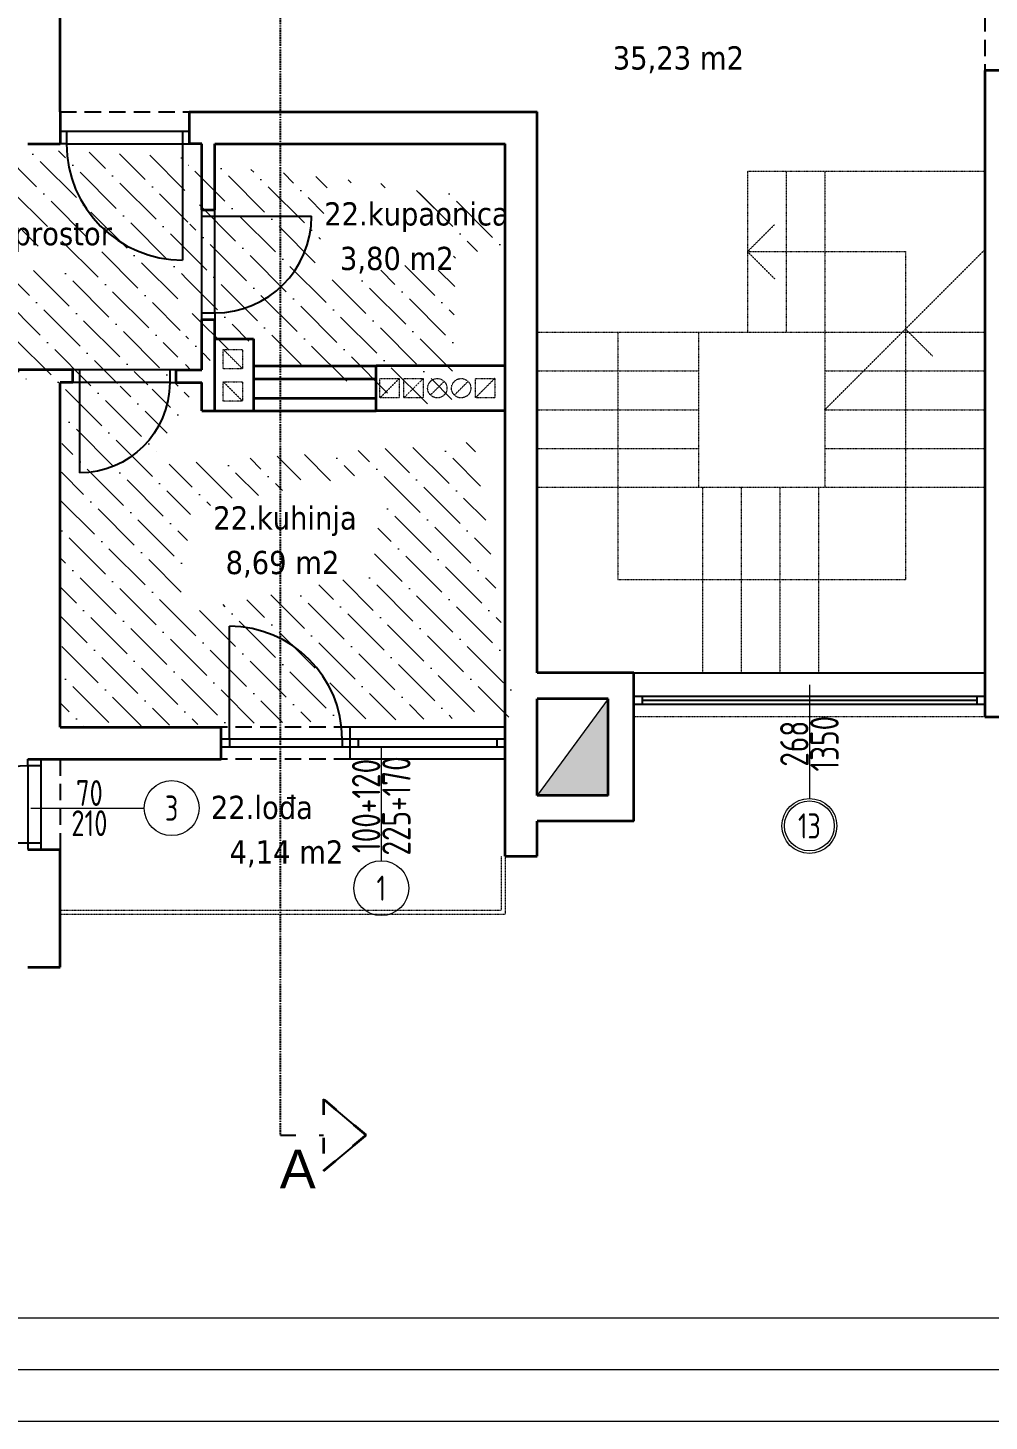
# Model space of a CAD drawing. Header units: millimetres. Extents: x -701 to 470890, y -446843 to -116129.
# Drawn here: x 227585 to 228330, y -223778 to -222698 of the extents above; entities that cross this region are included whole.
import ezdxf
from ezdxf.enums import TextEntityAlignment as Align

# ---------------------------------------------------------------- set-up
doc = ezdxf.new("R2010")
doc.units = ezdxf.units.MM
for name, pattern in [('ACAD_ISO03W100', [30, 12, -18]), ('HIDDEN', [0.375, 0.25, -0.125]), ('HIDDENX2', [19.049999999999997, 12.7, -6.35])]:
    doc.linetypes.add(name, pattern=pattern)
doc.layers.get('0').update_dxf_attribs({"lineweight": 0})
doc.layers.get('Defpoints').update_dxf_attribs({"color": 250, "lineweight": 0})
for name, color, linetype, lineweight in [('05-podgled-tanko', 144, 'HIDDEN', 0), ('06-hatch_grijano', 30, 'Continuous', 0), ('07-kote', 70, 'Continuous', 9), ('09-oznaka stavke', 1, 'Continuous', 0), ('Kote', 1, 'Continuous', 15), ('TP_01 - 0.35', 1, 'Continuous', 35), ('TP_07 - 0.20', 255, 'Continuous', 20)]:
    doc.layers.add(name, color=color, linetype=linetype, lineweight=lineweight)
for name, color, linetype in [('TP_Hatch', 252, 'Continuous'), ('TP_Hidden', 8, 'HIDDENX2'), ('TP_Otvori', 8, 'Continuous'), ('TP_Otvori.block', 8, 'Continuous'), ('zidovi', 1, 'Continuous')]:
    doc.layers.add(name, color=color, linetype=linetype)
doc.styles.add('isocpeur', font='isocpeur.ttf')
doc.styles.add('tahoma10', font='tahoma.ttf', dxfattribs={"height": 2})
doc.styles.add('Tekst15', font='arial.ttf', dxfattribs={"height": 15})

# ---------------------------------------------------------------- blocks, each defined once
blk = doc.blocks.new('*U658')
at = {"layer": 'TP_Otvori'}
for p, q in [((5.000001072883606, 2.04358873916146e-07), (4.99999575955559, 60.00000063351202)), ((5.000001072883606, 2.04358873916146e-07), (1.072883605957031e-06, 2.04358873916146e-07)), ((65.00000107288331, 6.008148241726208e-06), (5.00000083446503, 3.877577494648676e-07)), ((5.00000064713616, -10.00000003405978), (5.000000834465027, 2.043588528028758e-07)), ((65.00000088555444, -9.999994230270392), (65.00000107288331, 6.008148241726208e-06)), ((65.00000107288331, 6.008148240898504e-06), (70.00000107288331, 6.008148240898504e-06)), ((70.00000112397322, -9.999996171678802), (1.123973317912923e-06, -10.00000023841852))]:
    blk.add_line(p, q, dxfattribs=at)
blk.add_arc((5.000001072883589, 3.474100220592039e-07), 60.00000028610224, 5.073854788161768e-06, 90.00000507385444, dxfattribs=at)
blk = doc.blocks.new('*U656')
at = {"layer": 'TP_Otvori'}
for p, q in [((5.000001072883606, 2.04358873916146e-07), (4.999993102891582, 90.00000084808873)), ((5.000001072883606, 2.04358873916146e-07), (1.072883605957031e-06, 2.04358873916146e-07)), ((95.00000107288324, 8.910042925631245e-06), (5.00000083446503, 3.877577494648676e-07)), ((5.00000064713616, -10.00000003405978), (5.000000834465027, 2.043588528028758e-07)), ((95.00000088555437, -9.999991328375708), (95.00000107288324, 8.910042925631245e-06)), ((95.00000107288324, 8.910042924803541e-06), (100.0000010728832, 8.910042924803541e-06)), ((100.0000011239731, -9.999993269784119), (1.123973317912923e-06, -10.00000023841852))]:
    blk.add_line(p, q, dxfattribs=at)
blk.add_arc((5.000001072883581, 4.189355961307331e-07), 90.00000042915346, 5.073854788161767e-06, 90.00000507385442, dxfattribs=at)
blk = doc.blocks.new('*U655')
at = {"layer": 'TP_Otvori'}
for p, q in [((5.000001072883606, 2.04358873916146e-07), (4.999994874000921, 70.00000070503756)), ((5.000001072883606, 2.04358873916146e-07), (1.072883605957031e-06, 2.04358873916146e-07)), ((75.00000107288328, 6.975446469694553e-06), (5.00000083446503, 3.877577494648676e-07)), ((5.00000064713616, -10.00000003405978), (5.000000834465027, 2.043588528028758e-07)), ((75.00000088555441, -9.999993262972165), (75.00000107288328, 6.975446469694553e-06)), ((75.00000107288328, 6.975446468866849e-06), (80.00000107288328, 6.975446468866849e-06)), ((80.00000112397319, -9.999995204380575), (1.123973317912923e-06, -10.00000023841852))]:
    blk.add_line(p, q, dxfattribs=at)
blk.add_arc((5.000001072883586, 3.712518800830469e-07), 70.00000033378596, 5.073854788161768e-06, 90.00000507385444, dxfattribs=at)
blk = doc.blocks.new('*U662')
at = {"layer": 'TP_Otvori'}
for p, q in [((5.000001072883606, 2.04358873916146e-07), (4.999994431223586, 75.00000074080035)), ((5.000001072883606, 2.04358873916146e-07), (1.072883605957031e-06, 2.04358873916146e-07)), ((80.00000107288326, 7.459095583678725e-06), (5.00000083446503, 3.877577494648676e-07)), ((5.00000064713616, -10.00000003405978), (5.000000834465027, 2.043588528028758e-07)), ((80.0000008855544, -9.999992779323051), (80.00000107288326, 7.459095583678725e-06)), ((80.00000107288326, 7.459095582851021e-06), (85.00000107288326, 7.459095582851021e-06)), ((85.00000112397318, -9.999994720731461), (1.123973317912923e-06, -10.00000023841852))]:
    blk.add_line(p, q, dxfattribs=at)
blk.add_arc((5.000001072883585, 3.831728090949684e-07), 75.00000035762784, 5.073854788161768e-06, 90.00000507385444, dxfattribs=at)
blk = doc.blocks.new('*U1730')
blk.add_lwpolyline([(0, 31.04602911306961), (-1.792289735764687e-20, -59.1770623683441)])
for radius in [21.84231717691728, 19.84231717691728]:
    blk.add_circle((0, -81.02028200949621), radius)
at = {"style": 'isocpeur', "width": 0.75}
for tag, p in [('SIR', (-12, -15.62063755359621)), ('VIS', (12, -15.62063755359621))]:
    blk.add_attdef(tag, text='', height=15, rotation=89.99999999999997, dxfattribs=at).set_placement(p, align=Align.MIDDLE)
blk.add_attdef('BR', text='', height=20, dxfattribs=at).set_placement((-4.03896783473158e-28, -81.0193795452616), align=Align.MIDDLE_CENTER)
blk = doc.blocks.new('*U1720')
blk.add_lwpolyline([(0, 31.04602911306961), (-1.792289735764687e-20, -59.1770623683441)])
blk.add_circle((0, -81.02028200949621), 21.84231717691728)
at = {"style": 'isocpeur', "width": 0.75}
for tag, p in [('SIR', (-12, -15.62063755359621)), ('VIS', (12, -15.62063755359621))]:
    blk.add_attdef(tag, text='', height=15, rotation=89.99999999999997, dxfattribs=at).set_placement(p, align=Align.MIDDLE)
blk.add_attdef('BR', text='', height=20, dxfattribs=at).set_placement((-4.03896783473158e-28, -81.0193795452616), align=Align.MIDDLE_CENTER)
blk = doc.blocks.new('*U3323')
blk.add_lwpolyline([(0, 31.04602911306961), (-1.792289735764687e-20, -59.1770623683441)])
blk.add_circle((0, -81.02028200949621), 21.84231717691728)
at = {"style": 'isocpeur', "width": 0.75}
for tag, p in [('VIS', (-12, -15.62063755359621)), ('SIR', (12, -15.6206375535962))]:
    blk.add_attdef(tag, text='', height=15, rotation=270, dxfattribs=at).set_placement(p, align=Align.MIDDLE)
blk.add_attdef('BR', text='', height=20.00000000000001, rotation=269.9999999999976, dxfattribs=at).set_placement((-2.273736754432321e-13, -81.01937954526137), align=Align.MIDDLE_CENTER)

msp = doc.modelspace()

# ---------------------------------------------------------------- hatches: boundary and pattern name
at = {"layer": '06-hatch_grijano'}
h = msp.add_hatch(dxfattribs=at)
h.set_pattern_fill('ANSI36', color=256, scale=5, angle=270, style=0)
h.set_pattern_definition([(315, (643139739.0713143, 503081237.3150014), (30.86963041617522, -8.418990113502339), [39.6875, -7.9375, 0, -7.9375])])
h.paths.add_polyline_path([(227267.6738786214, -222903.5931961826), (227267.6738786214, -222838.8539993457), (227365.5647661203, -222838.853999286), (227365.5647661203, -222903.5931963614)])
h.paths.add_polyline_path([(227412.009959411, -222788.0319536022), (227309.0099591726, -222788.031953781), (227309.0099592918, -222818.0319538406), (227242.0099595302, -222818.0319538406), (227242.0099595302, -222963.0319536618), (227412.009959411, -222963.0319536618)])
h.paths.add_polyline_path([(227462.2236933225, -222877.0475415877), (227462.2236933225, -222841.6814942053), (227623.1998192781, -222841.6814942053), (227623.1998192781, -222877.0475415877)])
h.paths.add_polyline_path([(227593.5162388795, -222877.0475415877), (227593.5162388795, -222910.5128563932), (227488.100405764, -222910.5128563932), (227488.1004056447, -222877.0475415281)])
h.paths.add_polyline_path([(227720.0099592918, -222788.0319536022), (227422.009959411, -222788.0319536022), (227422.009959411, -222963.0319536618), (227720.0099592918, -222963.0319536022)])
h.paths.add_polyline_path([(227928.8571578973, -222896.7003350547), (227807.000504207, -222896.7003351144), (227807.000504207, -222826.4814266852), (227928.8571578973, -222826.4814266852)])
h.paths.add_polyline_path([(227955.009959411, -222788.031953781), (227730.0099592918, -222788.031953781), (227730.0099592918, -222939.0319535426), (227760.0099592918, -222939.031953483), (227760.009959411, -222960.0319534234), (227955.009959411, -222960.0319536022)])
h.paths.add_polyline_path([(227357.526431393, -223143.8250952653), (227357.526431393, -223092.1698714188), (227463.9791908973, -223092.1698712996), (227463.9791908973, -223143.8250952653)])
h.paths.add_polyline_path([(227319.1006375068, -223187.0278722337), (227319.1006373876, -223150.1720372132), (227500.3401271814, -223150.1720372132), (227500.3401271814, -223187.0278722337)])
h.paths.add_polyline_path([(227347.0612145179, -223187.0278722337), (227468.9233197683, -223187.0278722337), (227468.9233197683, -223218.8996267608), (227347.0612145179, -223218.8996267608)])
h.paths.add_polyline_path([(227585.0099591726, -222973.031953483), (227242.0099592918, -222973.0319536618), (227242.0099591726, -223385.0319555095), (227585.0099592918, -223385.0319546155)])
h.paths.add_polyline_path([(227722.1548894161, -223060.8295879058), (227841.3348727935, -223060.829588025), (227841.3348727935, -223131.9442640237), (227722.1548895353, -223131.944263964)])
h.paths.add_polyline_path([(227955.009959411, -222995.0319536618), (227720.0099592918, -222995.0319533638), (227720.0099592918, -222973.0319536618), (227610.009959411, -222973.0319539002), (227610.0099592918, -223240.031953483), (227955.0099598878, -223240.0319524697)])
at = {"layer": 'TP_Hatch'}
h = msp.add_hatch(color=256, dxfattribs=at)
h.dxf.hatch_style = 1
h.paths.add_polyline_path([(228035.0099591726, -223293.031953483), (228035.0099592918, -223218.031953483), (227980.0099591726, -223293.031953483)])

# ---------------------------------------------------------------- linework, layer by layer
at = {"layer": '05-podgled-tanko'}
for p, q in [((228143.0099590534, -222809.0319537214), (228143.0099590534, -222934.0319537214)), ((228143.0099590534, -222809.0319537214), (228327.0099592918, -222809.0319536618)), ((228173.0099590534, -222809.0319537214), (228173.0099590534, -222934.0319537214)), ((228203.0099591726, -222809.0319537214), (228203.0099591726, -223054.0319536618)), ((228143.0099590534, -222871.5319537214), (228164.0055536741, -222850.5363591603)), ((228143.0099591726, -222871.5319537214), (228265.5099591726, -222871.5319537214)), ((228143.0099590534, -222871.5319537214), (228164.0055536741, -222892.5275482825)), ((228203.0099591726, -222994.0319537214), (228327.0099590534, -222870.0319539002)), ((228265.5099591726, -222871.5319537214), (228265.5099591726, -223126.0319536618)), ((227980.0099591726, -222934.031953781), (228105.0099591726, -222934.031953781)), ((228042.5099592918, -222934.0319537214), (228042.5099591726, -223126.0319537214)), ((228105.0099592918, -222934.031953781), (228105.0099592918, -223054.0319536022)), ((228105.0099592918, -222934.031953781), (228203.0099591726, -222934.0319537214)), ((228203.0099591726, -222934.0319537214), (228327.0099590534, -222934.0319536618)), ((228265.5099591726, -222931.5319537214), (228286.5055537933, -222952.5275482825)), ((227751.5099591726, -222962.3869772843), (227736.5099591726, -222947.3869772843)), ((227751.5099591726, -222987.3869772843), (227736.5099591726, -222972.3869772843)), ((227873.0099595302, -222969.8904989651), (227858.0099595302, -222984.8904989651)), ((227891.5099595302, -222969.8904989651), (227876.5099595302, -222984.8904989651)), ((227907.8132603877, -222972.0871981076), (227897.2066586727, -222982.6937998227)), ((227926.3132603877, -222972.0871981076), (227915.7066586727, -222982.6937998227)), ((227947.0099595302, -222969.8904989651), (227932.0099595302, -222984.8904989651)), ((227980.0099591726, -222964.031953781), (228105.0099591726, -222964.031953781)), ((228203.0099591726, -222964.0319537214), (228327.0099590534, -222964.0319537214)), ((227980.0099591726, -222994.031953781), (228105.0099591726, -222994.031953781)), ((228203.0099591726, -222994.0319537214), (228327.0099590534, -222994.0319537214)), ((227980.0099591726, -223024.031953781), (228105.0099591726, -223024.031953781)), ((228203.0099591726, -223024.0319537214), (228327.0099590534, -223024.0319537214)), ((227980.0099591726, -223054.0319536618), (228327.0099591726, -223054.031953483)), ((228108.0099592918, -223054.0319536022), (228108.0099592918, -223198.0319536618)), ((228138.0099592918, -223054.0319536022), (228138.0099592918, -223198.0319536618)), ((228168.0099592918, -223054.0319536022), (228168.0099592918, -223198.031953781)), ((228198.0099592918, -223054.0319536022), (228198.0099591726, -223198.031953781)), ((228265.5099590534, -223126.0319537214), (228042.5099591726, -223126.031953781)), ((227952.0099591726, -223340.0319535426), (227952.0099591726, -223382.0319536017)), ((227955.0099591726, -223340.0319535426), (227955.0099591726, -223385.0319536618)), ((227610.0099592923, -223382.0319535426), (227952.0099591726, -223382.0319536017)), ((227610.0099592918, -223385.0319535426), (227955.0099591726, -223385.0319536022))]:
    msp.add_line(p, q, dxfattribs=at).dxf.unprotected_set("ltscale", 0)
for points in [[(227751.5099591726, -222947.3869772843), (227751.5099591726, -222962.3869772843), (227736.5099591726, -222962.3869772843), (227736.5099591726, -222947.3869772843)], [(227751.5099591726, -222972.3869772843), (227751.5099591726, -222987.3869772843), (227736.5099591726, -222987.3869772843), (227736.5099591726, -222972.3869772843)], [(227858.0099595302, -222969.8904989651), (227873.0099595302, -222969.8904989651), (227873.0099595302, -222984.8904989651), (227858.0099595302, -222984.8904989651)], [(227876.5099595302, -222969.8904989651), (227891.5099595302, -222969.8904989651), (227891.5099595302, -222984.8904989651), (227876.5099595302, -222984.8904989651)], [(227932.0099595302, -222969.8904989651), (227947.0099595302, -222969.8904989651), (227947.0099595302, -222984.8904989651), (227932.0099595302, -222984.8904989651)]]:
    msp.add_lwpolyline(points, close=True, dxfattribs=at).dxf.unprotected_set("ltscale", 0)
msp.add_lwpolyline([(228327.009959411, -223232.033015757), (228055.0099592565, -223232.033015475)], dxfattribs=at).dxf.unprotected_set("ltscale", 0)
for centre in [(227902.5099595302, -222977.3904989651), (227921.0099595302, -222977.3904989651)]:
    msp.add_circle(centre, 7.5, dxfattribs=at).dxf.unprotected_set("ltscale", 0)
at = {"layer": 'Defpoints', "linetype": 'ByBlock', "ltscale": 5}
for points in [[(226621.3580092516, -223698.007136598), (229851.0170439141, -223698.007136598)], [(226621.3580092516, -223738.007136598), (229851.0170439141, -223738.007136598)], [(226621.3580092516, -223778.007136598), (229851.0170439141, -223778.007136598)]]:
    msp.add_lwpolyline(points, dxfattribs=at)
at = {"layer": 'TP_01 - 0.35'}
for p, q in [((227610.0099592918, -222763.031953781), (227610.0099595302, -222522.0319528273)), ((228327.0099592918, -222731.0330159954), (228327.009959411, -223232.033015757)), ((228352.0099595302, -222731.0330159358), (228327.0099595302, -222731.0330159954)), ((227610.0099592918, -222763.031953781), (227610.0099592918, -222788.031953781)), ((227710.0099592918, -222763.0319537214), (227980.009959411, -222763.0319536618)), ((227710.0099592918, -222763.031953781), (227710.0099592918, -222788.031953781)), ((227980.0099591726, -223198.0319534234), (227980.009959411, -222763.0319536618)), ((227585.0099592918, -222788.0319536022), (227610.0099592918, -222788.031953781)), ((227720.0099592918, -222788.031953781), (227710.0099603647, -222788.0319540194)), ((227720.0099592918, -222839.0319536022), (227720.0099592918, -222788.031953781)), ((227730.0099592918, -222788.031953781), (227955.0099595302, -222788.0319536618)), ((227730.0099592918, -222839.0319534234), (227730.0099592918, -222788.031953781)), ((227955.009959411, -222995.0319536022), (227955.009959411, -222788.0319537214)), ((227720.0099588149, -222839.0319536022), (227730.0099588149, -222839.0319535426)), ((227720.0099592918, -222963.0319536022), (227720.0099592918, -222924.0319535426)), ((227720.0099592918, -222924.0319536022), (227730.0099592918, -222924.0319535426)), ((227730.0099592918, -222995.0319534234), (227730.0099592918, -222924.031953483)), ((227730.0099592918, -222939.031953483), (227760.0099592918, -222939.031953483)), ((227760.0099592918, -222939.031953483), (227760.0099592918, -222995.0319534234)), ((227760.009959411, -222960.0319534234), (227855.0099595302, -222960.0319534234)), ((227855.0099595302, -222995.0319535426), (227855.0099595302, -222960.031953483)), ((227955.009959411, -222960.0319536022), (227855.0099595302, -222960.031953483)), ((227620.009959411, -222963.0319536022), (227555.009959411, -222963.0319537214)), ((227610.009959411, -222988.031953483), (227610.009959411, -222973.0319539002)), ((227620.0099602455, -222973.0319538406), (227610.009959411, -222973.0319538406)), ((227620.009959411, -222973.0319538406), (227620.009959411, -222963.0319536618)), ((227700.0099610799, -222973.0319538406), (227700.0099610799, -222963.0319536618)), ((227700.0099610799, -222963.0319536022), (227720.0099592918, -222963.0319536618)), ((227700.0099610799, -222973.0319536022), (227720.0099592918, -222973.0319536618)), ((227720.009959411, -222995.0319534234), (227720.0099592918, -222973.0319536022)), ((227760.009959411, -222970.0319534234), (227855.0099595302, -222970.031953483)), ((227610.009959411, -223240.0319534234), (227610.009959411, -222988.031953483)), ((227760.009959411, -222985.0319534234), (227855.0099595302, -222985.0319535426)), ((227720.009959411, -222995.0319534234), (227730.009959411, -222995.0319534234)), ((227730.0099592918, -222995.0319534234), (227760.009959411, -222995.0319534234)), ((227760.009959411, -222995.031953483), (227855.0099595302, -222995.0319536022)), ((227955.009959411, -222995.0319535426), (227855.0099595302, -222995.0319535426)), ((227955.0099591726, -223340.0319535426), (227955.009959411, -222995.0319536618)), ((228055.0099592918, -223198.031953483), (227980.0099592918, -223198.031953483)), ((228055.0099591726, -223313.0319534234), (228055.0099592918, -223198.0319535426)), ((227980.0099591726, -223293.031953483), (227980.0099591726, -223218.031953483)), ((227980.0099592918, -223293.031953483), (227980.0099592918, -223218.0319535426)), ((228035.0099592918, -223218.0319535426), (227980.0099592918, -223218.0319535426)), ((228035.0099591726, -223293.031953483), (228035.0099592918, -223218.031953483)), ((228327.0099592918, -223232.0330158166), (228352.0099595302, -223232.033015757)), ((227610.0099592918, -223240.031953483), (227735.0099592918, -223240.0319535426)), ((227735.0099592918, -223265.0319536022), (227735.0099592918, -223240.0319535426)), ((227980.0099592918, -223293.031953483), (227980.009959411, -223237.5868770174)), ((227585.009959411, -223265.0319534234), (227610.009959411, -223265.031953483)), ((227610.0099592918, -223265.031953483), (227735.0099591726, -223265.0319535426)), ((228035.0099591726, -223293.031953483), (227980.0099592918, -223293.031953483)), ((227980.0099592918, -223340.0319536022), (227980.009959411, -223313.0319535426)), ((227980.0099591726, -223340.0319535426), (227980.0099591726, -223313.031953483)), ((228055.0099591726, -223313.031953483), (227980.0099592918, -223313.031953483)), ((227585.0099592918, -223335.0319534234), (227610.0099592918, -223335.031953483)), ((227610.0099592918, -223426.0319539598), (227610.0099592918, -223335.0319535426)), ((227955.0099592918, -223340.0319535426), (227980.009959411, -223340.0319535426)), ((227585.0099597686, -223426.0319539002), (227610.009959411, -223426.0319539002))]:
    msp.add_line(p, q, dxfattribs=at)
at = {"layer": 'TP_07 - 0.20'}
for p, q in [((227730.0099592918, -222939.031953483), (227730.0099592918, -222995.0319534234)), ((228035.0099592918, -223218.031953483), (227980.0099591726, -223293.031953483))]:
    msp.add_line(p, q, dxfattribs=at)
at = {"layer": 'TP_Hidden'}
for p, q in [((228327.0099591726, -222631.0330148629), (228327.0140443557, -222731.0330149225)), ((227610.0099592918, -222763.031953781), (227710.0099592918, -222763.031953781)), ((227835.0099592918, -223240.0319533042), (227735.0099592918, -223240.0319535426)), ((227610.009959411, -223265.0319535426), (227610.0099592918, -223335.0319536618)), ((227835.0099592918, -223265.0319534234), (227735.0099592918, -223265.0319540194))]:
    msp.add_line(p, q, dxfattribs=at)
at = {"layer": 'TP_Otvori'}
for p, q in [((227741.2599597686, -223249.4069540194), (227741.2599597686, -223161.9069553307)), ((228055.0099592918, -223198.0319535426), (228327.009959411, -223198.0319541386)), ((228055.0099594072, -223216.0319532135), (228327.0099594072, -223216.0319535711)), ((228061.2599601224, -223216.0319532731), (228061.2599601224, -223222.2819544652)), ((228320.7599586919, -223216.0319532731), (228320.7599586919, -223222.2819544652)), ((228055.0099594072, -223222.2819535711), (228327.0099595264, -223222.2819542268)), ((227835.0099592918, -223265.0319540194), (227835.0099592918, -223240.0319540194)), ((227955.0099592918, -223240.0319524697), (227835.0099592918, -223240.0319527081)), ((227835.0099588149, -223249.4069540194), (227735.0099592918, -223249.4069541386)), ((227741.2599597686, -223249.4069540194), (227741.2599597686, -223255.6569552115)), ((227828.7599585765, -223249.4069540194), (227828.7599585765, -223255.6569552115)), ((227955.0099592918, -223249.406953185), (227835.0099595302, -223249.4069534234)), ((227841.259960007, -223249.4069534234), (227841.259960007, -223255.6569539002)), ((227948.7599585765, -223249.406953185), (227948.7599585765, -223255.656954377)), ((227835.0099592918, -223255.656954377), (227735.0099592918, -223255.656954377)), ((227955.0099592918, -223255.6569535426), (227835.0099595302, -223255.6569536618)), ((227955.0099592918, -223265.0319528273), (227835.0099592918, -223265.0319533042))]:
    msp.add_line(p, q, dxfattribs=at)
msp.add_lwpolyline([(228061.2599601224, -223219.1569538691), (228320.7599586919, -223219.1569538691)], dxfattribs=at)
msp.add_arc((227741.2599597686, -223249.4069540194), 87.49999874830246, 0, 90, dxfattribs=at)
at = {"layer": 'zidovi', "linetype": 'ACAD_ISO03W100', "ltscale": 0.02}
msp.add_line((227780.8162609166, -223556.2476475554), (227780.8162609166, -221596.2498765477), dxfattribs=at)
at = {"layer": 'zidovi'}
for q in [(227814.3335429378, -223528.48224738), (227814.3335429378, -223584.0130477281)]:
    msp.add_line((227847.2989788954, -223556.247647555), q, dxfattribs=at)
at = {"layer": 'zidovi', "linetype": 'ACAD_ISO03W100'}
msp.add_line((227780.8162609166, -223556.2476475554), (227814.3335429378, -223556.2476475554), dxfattribs=at)
at = {"layer": 'zidovi', "linetype": 'ACAD_ISO03W100', "lineweight": 35}
msp.add_lwpolyline([(227847.2989788954, -223556.247647555), (227814.3335429378, -223528.4822473818), (227814.3335429378, -223584.01304773), (227847.2989788954, -223556.247647555)], dxfattribs=at)

# ---------------------------------------------------------------- block references
at = {"layer": '09-oznaka stavke', "linetype": 'HIDDEN', "ltscale": 50}
ref = msp.add_blockref('*U1730', (228191.0109062581, -223237.6768327475), dxfattribs=dict(at, xscale=0.9750000000000001, yscale=0.9750000000000001, zscale=0.9750000000000001, rotation=0.001792447738893826))
ref.add_attrib('SIR', '268', dxfattribs={"layer": '0', "height": 22, "rotation": 90.00179244774475, "style": 'isocpeur', "width": 0.7500000000000002}).set_placement((228179.3113827247, -223252.907320379), align=Align.MIDDLE)
ref.add_attrib('VIS', '1350', dxfattribs={"layer": '0', "height": 22, "rotation": 90.00179244774475, "style": 'isocpeur', "width": 0.7500000000000002}).set_placement((228202.7113827132, -223252.9065883307), align=Align.MIDDLE)
ref.add_attrib('BR', '13', dxfattribs={"layer": '0', "height": 19.5, "rotation": 0.001792447744755556, "style": 'isocpeur', "width": 0.7500000000000002}).set_placement((228191.0133775122, -223316.6707277655), align=Align.MIDDLE_CENTER)
ref = msp.add_blockref('*U1720', (227859.0373772935, -223285.9227245118), dxfattribs=dict(at, xscale=0.9750000000000001, yscale=0.9750000000000001, zscale=0.9750000000000001, rotation=0.001792447738893826))
ref.add_attrib('SIR', '100+120', dxfattribs={"layer": '0', "height": 22, "rotation": 90.00179244774475, "style": 'isocpeur', "width": 0.7500000000000002}).set_placement((227847.33785376, -223301.1532121433), align=Align.MIDDLE)
ref.add_attrib('VIS', '225+170', dxfattribs={"layer": '0', "height": 22, "rotation": 90.00179244774475, "style": 'isocpeur', "width": 0.7500000000000002}).set_placement((227870.7378537485, -223301.152480095), align=Align.MIDDLE)
ref.add_attrib('BR', '1', dxfattribs={"layer": '0', "height": 19.5, "rotation": 0.001792447744755556, "style": 'isocpeur', "width": 0.7500000000000002}).set_placement((227859.0398485475, -223364.9166195299), align=Align.MIDDLE_CENTER)
ref = msp.add_blockref('*U3323', (227617.5148064775, -223302.8592793126), dxfattribs=dict(at, xscale=0.9750000000000001, yscale=0.9750000000000001, zscale=0.9750000000000001, rotation=90.00179244773895))
ref.add_attrib('SIR', '70', dxfattribs={"layer": '0', "height": 20, "rotation": 0.001792447744755556, "style": 'isocpeur', "width": 0.7500000000000002}).set_placement((227632.7445620607, -223291.1588028574), align=Align.MIDDLE)
ref.add_attrib('VIS', '210', dxfattribs={"layer": '0', "height": 20, "rotation": 0.001792447744755556, "style": 'isocpeur', "width": 0.7500000000000002}).set_placement((227632.745294109, -223314.558802846), align=Align.MIDDLE)
ref.add_attrib('BR', '3', dxfattribs={"layer": '0', "height": 19.5, "rotation": 0.001792447744797942, "style": 'isocpeur', "width": 0.7500000000000002}).set_placement((227696.5087014955, -223302.8568080584), align=Align.MIDDLE_CENTER)
at = {"layer": 'TP_Otvori.block'}
for name, p, rotation in [('*U656', (227710.0099614376, -222788.0319538406), 180), ('*U662', (227730.0099592918, -222839.0319535426), 270), ('*U658', (227585.009959411, -223335.0319555691), 90.00000000000001)]:
    msp.add_blockref(name, p, dxfattribs=dict(at, rotation=rotation))
at = {"layer": 'TP_Otvori.block', "xscale": -1, "rotation": 180}
msp.add_blockref('*U655', (227620.0099591726, -222973.0319536618), dxfattribs=at)

# ---------------------------------------------------------------- texts
at = {"layer": '07-kote', "linetype": 'ByBlock', "ltscale": 5, "char_height": 18, "attachment_point": 1, "style": 'tahoma10'}
for s, width, heights, insert in [('\\pt18;35,23 m2', 171.7930613853969, [2.542646071188718], (228038.553790521, -222712.3556788853)), ('\\pt90;22.kupaonica', 171.7930613853969, [2.542646071188718], (227814.8226515764, -222833.2504738263)), ('\\pt90;22.ulazni prostor', 212.7708482334856, [54.8687843985526], (227470.5211811775, -222848.5736857942)), ('\\pt90;3,80 m2', 171.7930613853969, [2.542646071188718], (227826.9983580821, -222867.7986681751)), ('\\pt90;22.kuhinja', 171.7930613853969, [2.542646071188718], (227728.8054970232, -223068.9226482204)), ('\\pt90;8,69 m2', 171.7930613853969, [2.542646071188718], (227738.3422787898, -223103.4708425692)), ('\\pt90;22.lođa', 171.7930613853969, [2.542646071188718], (227726.9027148787, -223293.2997549466)), ('\\pt90;4,14 m2', 171.7930613853969, [2.542646071188718], (227741.4428907806, -223327.8479492954))]:
    msp.add_mtext_dynamic_manual_height_columns(s, width=width, gutter_width=10, heights=heights, dxfattribs=dict(at, insert=insert))
at = {"layer": 'Kote', "insert": (227780.3060279177, -223567.6097109649), "char_height": 30, "width": 9972.386152127228, "attachment_point": 1, "style": 'Tekst15'}
msp.add_mtext('\\A1;A', dxfattribs=at)

doc.saveas('drawing.dxf')
